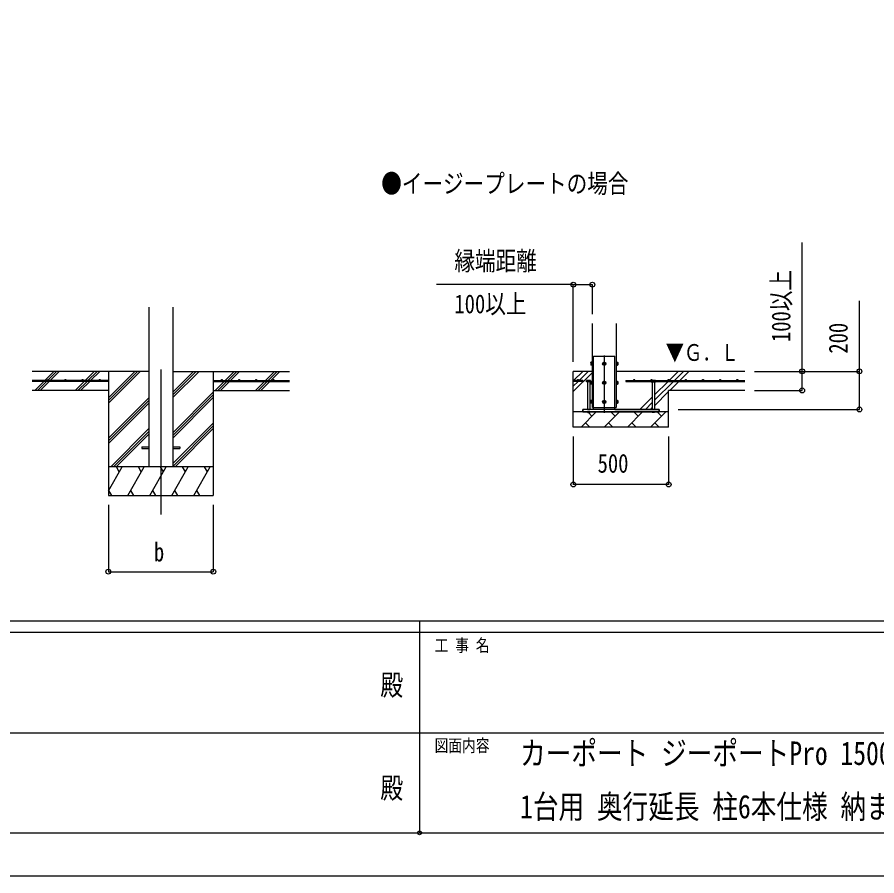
# Model space of a CAD drawing. Units: millimetres, scale not verified. Extents: x -12615 to 12615, y -8910 to 8910.
# Drawn here: x -2124 to 2382, y -8910 to -4410 of the extents above; entities that cross this region are included whole.
import ezdxf
from ezdxf.enums import TextEntityAlignment as Align

# ---------------------------------------------------------------- set-up
doc = ezdxf.new("R2010")
doc.units = ezdxf.units.MM
doc.header["$LTSCALE"] = 40
doc.header["$PDMODE"] = 32
doc.header["$PDSIZE"] = 20
for name, color, linetype in [('0-2_USER1', 3, 'Continuous'), ('0-4_YKK_12', 2, 'Continuous'), ('0-5_YKK_13', 4, 'Continuous'), ('0-6_YKK_A1', 4, 'Continuous'), ('0-7_YKK_D', 6, 'Continuous'), ('0-8_YKK_ZWAK', 7, 'Continuous')]:
    doc.layers.add(name, color=color, linetype=linetype)
doc.styles.add('ＭＳ ゴシック', font='')
doc.styles.get('ＭＳ ゴシック').set_extended_font_data('MS Gothic')

msp = doc.modelspace()

# ---------------------------------------------------------------- linework, layer by layer
at = {"layer": '0-4_YKK_12'}
for p, q in [((953.3, -6183.5), (953.3, -6483.5)), ((-1371.55, -6256.79), (-1371.55, -7016))]:
    msp.add_line(p, q, dxfattribs=at)
at = {"layer": '0-5_YKK_13'}
for p, q in [((882.6, -6219.51), (883.18, -6218.51)), ((888.1, -6218.51), (883.18, -6218.51)), ((888.1, -6218.51), (888.1, -6233.51)), ((897.3, -6456), (897.3, -6186)), ((897.3, -6186), (1009.3, -6186)), ((1009.3, -6456), (1009.3, -6186)), ((1018.5, -6218.49), (1023.42, -6218.49)), ((1018.5, -6218.49), (1018.5, -6233.51)), ((1024, -6219.5), (1023.42, -6218.49)), ((882.6, -6219.51), (882.6, -6232.5)), ((882.6, -6232.5), (883.18, -6233.51)), ((888.1, -6222.25), (883.18, -6222.25)), ((888.1, -6229.75), (883.18, -6229.75)), ((888.1, -6233.51), (883.18, -6233.51)), ((889.7, -6218.96), (888.1, -6218.96)), ((888.1, -6225.5), (888.1, -6218.96)), ((888.1, -6225.5), (889.7, -6225.5)), ((888.1, -6226.5), (889.7, -6226.5)), ((888.1, -6233.05), (888.1, -6226.5)), ((888.1, -6233.05), (889.7, -6233.05)), ((889.7, -6225.5), (889.7, -6218.96)), ((889.7, -6233.05), (889.7, -6226.5)), ((1016.9, -6218.95), (1018.5, -6218.95)), ((1016.9, -6225.5), (1016.9, -6218.95)), ((1018.5, -6225.5), (1016.9, -6225.5)), ((1018.5, -6226.5), (1016.9, -6226.5)), ((1016.9, -6233.05), (1016.9, -6226.5)), ((1018.5, -6233.05), (1016.9, -6233.05)), ((1018.5, -6225.5), (1018.5, -6218.95)), ((1018.5, -6222.25), (1023.42, -6222.25)), ((1018.5, -6233.05), (1018.5, -6226.5)), ((1018.5, -6229.75), (1023.42, -6229.75)), ((1018.5, -6233.51), (1023.42, -6233.51)), ((1024, -6232.5), (1023.42, -6233.51)), ((1024, -6219.5), (1024, -6232.5)), ((861.3, -6313.5), (859.83, -6314.35)), ((861.3, -6313.5), (880.3, -6313.5)), ((864.8, -6321.5), (864.8, -6466)), ((865.31, -6321.5), (865.31, -6314.35)), ((876.28, -6321.5), (876.28, -6314.35)), ((876.8, -6321.5), (876.8, -6466)), ((880.3, -6313.5), (881.77, -6314.35)), ((881.77, -6321.5), (881.77, -6314.35)), ((882.6, -6319.51), (883.18, -6318.51)), ((882.6, -6319.51), (882.6, -6332.5)), ((882.6, -6332.5), (883.18, -6333.51)), ((888.1, -6318.51), (883.18, -6318.51)), ((888.1, -6322.25), (883.18, -6322.25)), ((888.1, -6329.75), (883.18, -6329.75)), ((888.1, -6333.51), (883.18, -6333.51)), ((888.1, -6318.51), (888.1, -6333.51)), ((889.7, -6318.96), (888.1, -6318.96)), ((888.1, -6325.5), (888.1, -6318.96)), ((888.1, -6325.5), (889.7, -6325.5)), ((888.1, -6326.5), (889.7, -6326.5)), ((888.1, -6333.05), (888.1, -6326.5)), ((888.1, -6333.05), (889.7, -6333.05)), ((889.7, -6325.5), (889.7, -6318.96)), ((889.7, -6333.05), (889.7, -6326.5)), ((1016.9, -6318.95), (1018.5, -6318.95)), ((1016.9, -6325.5), (1016.9, -6318.95)), ((1018.5, -6325.5), (1016.9, -6325.5)), ((1018.5, -6326.5), (1016.9, -6326.5)), ((1016.9, -6333.05), (1016.9, -6326.5)), ((1018.5, -6333.05), (1016.9, -6333.05)), ((1018.5, -6318.49), (1023.42, -6318.49)), ((1018.5, -6318.49), (1018.5, -6333.51)), ((1018.5, -6325.5), (1018.5, -6318.95)), ((1018.5, -6322.25), (1023.42, -6322.25)), ((1018.5, -6333.05), (1018.5, -6326.5)), ((1018.5, -6329.75), (1023.42, -6329.75)), ((1018.5, -6333.51), (1023.42, -6333.51)), ((1024, -6319.5), (1023.42, -6318.49)), ((1024, -6332.5), (1023.42, -6333.51)), ((1024, -6319.5), (1024, -6332.5)), ((1201.3, -6313.5), (1199.83, -6314.35)), ((1199.83, -6321.5), (1199.83, -6314.35)), ((1220.3, -6313.5), (1201.3, -6313.5)), ((1204.8, -6321.5), (1204.8, -6466)), ((1205.31, -6321.5), (1205.31, -6314.35)), ((1216.28, -6321.5), (1216.28, -6314.35)), ((1216.8, -6321.5), (1216.8, -6466)), ((1220.3, -6313.5), (1221.77, -6314.35)), ((882.6, -6419.51), (883.18, -6418.51)), ((882.6, -6419.51), (882.6, -6432.5)), ((882.6, -6432.5), (883.18, -6433.51)), ((888.1, -6418.51), (883.18, -6418.51)), ((888.1, -6422.25), (883.18, -6422.25)), ((888.1, -6429.75), (883.18, -6429.75)), ((888.1, -6433.51), (883.18, -6433.51)), ((888.1, -6418.51), (888.1, -6433.51)), ((889.7, -6418.96), (888.1, -6418.96)), ((888.1, -6425.5), (888.1, -6418.96)), ((888.1, -6425.5), (889.7, -6425.5)), ((888.1, -6426.5), (889.7, -6426.5)), ((888.1, -6433.05), (888.1, -6426.5)), ((888.1, -6433.05), (889.7, -6433.05)), ((889.7, -6425.5), (889.7, -6418.96)), ((889.7, -6433.05), (889.7, -6426.5)), ((1016.9, -6418.95), (1018.5, -6418.95)), ((1016.9, -6425.5), (1016.9, -6418.95)), ((1018.5, -6425.5), (1016.9, -6425.5)), ((1018.5, -6426.5), (1016.9, -6426.5)), ((1016.9, -6433.05), (1016.9, -6426.5)), ((1018.5, -6433.05), (1016.9, -6433.05)), ((1018.5, -6418.49), (1023.42, -6418.49)), ((1018.5, -6418.49), (1018.5, -6433.51)), ((1018.5, -6425.5), (1018.5, -6418.95)), ((1018.5, -6422.25), (1023.42, -6422.25)), ((1018.5, -6433.05), (1018.5, -6426.5)), ((1018.5, -6429.75), (1023.42, -6429.75)), ((1018.5, -6433.51), (1023.42, -6433.51)), ((1024, -6419.5), (1023.42, -6418.49)), ((1024, -6432.5), (1023.42, -6433.51)), ((1024, -6419.5), (1024, -6432.5)), ((1240.8, -6466), (840.8, -6466)), ((840.8, -6478), (840.8, -6466)), ((840.8, -6478), (1240.8, -6478)), ((864.8, -6466), (876.8, -6466)), ((864.8, -6479.5), (876.8, -6479.5)), ((897.3, -6466), (897.3, -6456)), ((1009.3, -6466), (1009.3, -6456)), ((1216.8, -6466), (1204.8, -6466)), ((1216.8, -6479.5), (1204.8, -6479.5)), ((1240.8, -6478), (1240.8, -6466)), ((-1471.55, -6661.5), (-1471.55, -6670.5)), ((-1471.55, -6661.5), (-1434.05, -6661.5)), ((-1309.05, -6661.5), (-1271.55, -6661.5)), ((-1271.55, -6661.5), (-1271.55, -6670.5)), ((-1471.55, -6670.5), (-1434.05, -6670.5)), ((-1309.05, -6670.5), (-1271.55, -6670.5))]:
    msp.add_line(p, q, dxfattribs=at)
for points in [[(890.8, -6217.5), (889.7, -6217.5), (889.7, -6234.5), (890.8, -6234.5)], [(1015.8, -6217.5), (1016.9, -6217.5), (1016.9, -6234.5), (1015.8, -6234.5)], [(881.77, -6321.5), (859.83, -6321.5), (859.83, -6314.35)], [(890.8, -6317.5), (889.7, -6317.5), (889.7, -6334.5), (890.8, -6334.5)], [(1015.8, -6317.5), (1016.9, -6317.5), (1016.9, -6334.5), (1015.8, -6334.5)], [(1199.83, -6321.5), (1221.77, -6321.5), (1221.77, -6314.35)], [(890.8, -6417.5), (889.7, -6417.5), (889.7, -6434.5), (890.8, -6434.5)], [(1015.8, -6417.5), (1016.9, -6417.5), (1016.9, -6434.5), (1015.8, -6434.5)], [(864.8, -6478), (864.8, -6479.5), (866.8, -6481.5), (874.8, -6481.5)], [(876.8, -6478), (876.8, -6479.5), (874.8, -6481.5)], [(1204.8, -6478), (1204.8, -6479.5), (1206.8, -6481.5)], [(1216.8, -6478), (1216.8, -6479.5), (1214.8, -6481.5), (1206.8, -6481.5)]]:
    msp.add_lwpolyline(points, dxfattribs=at)
for points in [[(953.3, -6218.49), (946.8, -6222.25), (946.8, -6229.75), (953.3, -6233.51), (959.8, -6229.75), (959.8, -6222.25)], [(953.3, -6318.49), (946.8, -6322.25), (946.8, -6329.75), (953.3, -6333.51), (959.8, -6329.75), (959.8, -6322.25)], [(953.3, -6418.49), (946.8, -6422.25), (946.8, -6429.75), (953.3, -6433.51), (959.8, -6429.75), (959.8, -6422.25)]]:
    msp.add_lwpolyline(points, close=True, dxfattribs=at)
for centre, radius in [((953.3, -6226), 8.5), ((953.3, -6226), 6.5), ((953.3, -6326), 8.5), ((953.3, -6326), 6.5), ((953.3, -6426), 8.5), ((953.3, -6426), 6.5)]:
    msp.add_circle(centre, radius, dxfattribs=at)
for centre, radius, start, end in [((885.9, -6220.38), 3.31, 145.51973, 214.48027), ((1020.68, -6220.37), 3.32, 325.61575, 34.38425), ((895.02, -6226), 12.42, 162.41205, 197.58795), ((885.92, -6231.63), 3.32, 145.61575, 214.38425), ((953.3, -6226), 7.05, 157.21814, 202.78186), ((953.3, -6226), 7.05, 97.21814, 142.78186), ((953.3, -6226), 7.05, 217.21814, 262.78186), ((953.3, -6226), 7.05, 37.21814, 82.78186), ((953.3, -6226), 7.05, 277.21814, 322.78186), ((953.3, -6226), 7.05, 337.21814, 22.78186), ((1011.58, -6226), 12.42, 342.41205, 17.58795), ((1020.68, -6231.63), 3.32, 325.61575, 34.38425), ((862.57, -6318.36), 4.86, 55.61575, 124.38425), ((870.8, -6331.65), 18.15, 72.41205, 107.58795), ((879.03, -6318.36), 4.86, 55.61575, 124.38425), ((885.9, -6320.38), 3.31, 145.51973, 214.48027), ((895.02, -6326), 12.42, 162.41205, 197.58795), ((885.92, -6331.63), 3.32, 145.61575, 214.38425), ((953.3, -6326), 7.05, 157.21814, 202.78186), ((953.3, -6326), 7.05, 97.21814, 142.78186), ((953.3, -6326), 7.05, 217.21814, 262.78186), ((953.3, -6326), 7.05, 37.21814, 82.78186), ((953.3, -6326), 7.05, 277.21814, 322.78186), ((953.3, -6326), 7.05, 337.21814, 22.78186), ((1020.68, -6320.37), 3.32, 325.61575, 34.38425), ((1011.58, -6326), 12.42, 342.41205, 17.58795), ((1020.68, -6331.63), 3.32, 325.61575, 34.38425), ((1202.57, -6318.36), 4.86, 55.61575, 124.38425), ((1210.8, -6331.65), 18.15, 72.41205, 107.58795), ((1219.03, -6318.36), 4.86, 55.61575, 124.38425), ((885.9, -6420.38), 3.31, 145.51973, 214.48027), ((895.02, -6426), 12.42, 162.41205, 197.58795), ((885.92, -6431.63), 3.32, 145.61575, 214.38425), ((953.3, -6426), 7.05, 157.21814, 202.78186), ((953.3, -6426), 7.05, 97.21814, 142.78186), ((953.3, -6426), 7.05, 217.21814, 262.78186), ((953.3, -6426), 7.05, 37.21814, 82.78186), ((953.3, -6426), 7.05, 277.21814, 322.78186), ((953.3, -6426), 7.05, 337.21814, 22.78186), ((1020.68, -6420.37), 3.32, 325.61575, 34.38425), ((1011.58, -6426), 12.42, 342.41205, 17.58795), ((1020.68, -6431.63), 3.32, 325.61575, 34.38425)]:
    msp.add_arc(centre, radius, start, end, dxfattribs=at)
at = {"layer": '0-6_YKK_A1'}
for p, q in [((-1434.05, -5929.65), (-1434.05, -6766)), ((-1309.05, -5929.65), (-1309.05, -6766)), ((890.8, -6456), (890.8, -6016)), ((1015.8, -6016), (1015.8, -6456)), ((-1434.05, -6266), (-2046.55, -6266)), ((-1979.72, -6313.5), (-1932.22, -6266)), ((-1960.72, -6308.64), (-1918.07, -6266)), ((-1951.43, -6313.5), (-1903.93, -6266)), ((-1767.59, -6313.5), (-1720.08, -6266)), ((-1753.44, -6313.5), (-1705.94, -6266)), ((-1739.3, -6313.5), (-1691.8, -6266)), ((-1646.55, -6266), (-1646.55, -6916)), ((-1646.55, -6432.88), (-1479.67, -6266)), ((-1646.55, -6418.74), (-1493.81, -6266)), ((-1646.55, -6404.6), (-1507.95, -6266)), ((-1309.05, -6403.75), (-1171.3, -6266)), ((-1309.05, -6389.61), (-1185.44, -6266)), ((-1309.05, -6375.46), (-1199.59, -6266)), ((-1309.05, -6266), (-696.55, -6266)), ((-1096.55, -6266), (-1096.55, -6916)), ((-1034.95, -6313.5), (-987.45, -6266)), ((-1020.81, -6313.5), (-973.31, -6266)), ((-1006.67, -6313.5), (-959.17, -6266)), ((-822.82, -6313.5), (-775.32, -6266)), ((-808.68, -6313.5), (-761.18, -6266)), ((-794.54, -6313.5), (-747.04, -6266)), ((890.8, -6266), (790.8, -6266)), ((790.8, -6558), (790.8, -6266)), ((790.8, -6372), (890.8, -6272)), ((792.73, -6313.5), (840.23, -6266)), ((821.01, -6313.5), (868.51, -6266)), ((1690.8, -6266), (1015.8, -6266)), ((1292.73, -6313.5), (1340.23, -6266)), ((1321.01, -6313.5), (1368.51, -6266)), ((1349.3, -6313.5), (1396.8, -6266)), ((-1646.55, -6313.5), (-2046.55, -6313.5)), ((-1646.55, -6318.5), (-2046.55, -6318.5)), ((-2032.22, -6366), (-1984.72, -6318.5)), ((-2018.08, -6366), (-1970.58, -6318.5)), ((-2003.93, -6366), (-1956.43, -6318.5)), ((-1965.58, -6313.5), (-1963.91, -6311.83)), ((-1818.68, -6364.6), (-1772.59, -6318.5)), ((-1805.94, -6366), (-1758.44, -6318.5)), ((-1791.8, -6366), (-1744.3, -6318.5)), ((-1646.55, -6313.5), (-1646.55, -6318.5)), ((-1096.55, -6313.5), (-696.55, -6313.5)), ((-1096.55, -6313.5), (-1096.55, -6318.5)), ((-1096.55, -6318.5), (-696.55, -6318.5)), ((-1087.45, -6366), (-1039.95, -6318.5)), ((-1073.31, -6366), (-1025.81, -6318.5)), ((-1059.17, -6366), (-1011.67, -6318.5)), ((-875.32, -6366), (-827.82, -6318.5)), ((-861.18, -6366), (-813.68, -6318.5)), ((-847.04, -6366), (-799.54, -6318.5)), ((840.8, -6313.5), (790.8, -6313.5)), ((790.8, -6343.71), (816.01, -6318.5)), ((840.8, -6318.5), (790.8, -6318.5)), ((840.8, -6313.5), (840.8, -6318.5)), ((1065.8, -6313.5), (1690.8, -6313.5)), ((1065.8, -6313.5), (1065.8, -6318.5)), ((1065.8, -6318.5), (1199.83, -6318.5)), ((1216.8, -6417.71), (1316.01, -6318.5)), ((1216.8, -6389.43), (1287.73, -6318.5)), ((1221.77, -6318.5), (1690.8, -6318.5)), ((1296.8, -6366), (1344.3, -6318.5)), ((-1646.55, -6366), (-2046.55, -6366)), ((-1309.05, -6587.59), (-1096.55, -6375.1)), ((-1309.05, -6601.74), (-1096.55, -6389.24)), ((-1096.55, -6366), (-696.55, -6366)), ((1216.8, -6446), (1290.8, -6372)), ((1290.8, -6558), (1290.8, -6366)), ((1690.8, -6366), (1290.8, -6366)), ((-1646.55, -6616.73), (-1434.05, -6404.23)), ((-1646.55, -6630.87), (-1434.05, -6418.37)), ((-1646.55, -6645.01), (-1434.05, -6432.51)), ((-1309.05, -6615.88), (-1096.55, -6403.38)), ((1140.23, -6466), (1204.8, -6401.43)), ((1168.51, -6466), (1204.8, -6429.71)), ((1290.8, -6478), (790.8, -6478)), ((831.53, -6558), (911.53, -6478)), ((888.87, -6500.66), (869.71, -6481.5)), ((890.8, -6456), (1015.8, -6456)), ((952.96, -6558), (1032.96, -6478)), ((1010.29, -6500.66), (987.63, -6478)), ((1009.3, -6466), (1240.8, -6466)), ((1074.38, -6558), (1154.38, -6478)), ((1131.72, -6500.66), (1109.05, -6478)), ((1195.8, -6558), (1275.8, -6478)), ((1196.8, -6466), (1204.8, -6458)), ((1253.14, -6500.66), (1230.48, -6478)), ((1240.8, -6466), (1240.8, -6478)), ((-1633.69, -6766), (-1434.05, -6566.36)), ((-1309.05, -6749.72), (-1096.55, -6537.23)), ((-1309.05, -6763.87), (-1096.55, -6551.37)), ((-1297.04, -6766), (-1096.55, -6565.51)), ((1290.8, -6558), (790.8, -6558)), ((854.2, -6535.34), (876.86, -6558)), ((975.62, -6535.34), (998.28, -6558)), ((1097.04, -6535.34), (1119.7, -6558)), ((1218.46, -6535.34), (1241.12, -6558)), ((-1619.55, -6766), (-1434.05, -6580.5)), ((-1605.41, -6766), (-1434.05, -6594.64)), ((-1096.55, -6766), (-1646.55, -6766)), ((-1646.55, -6891.45), (-1574.12, -6766)), ((-1589.12, -6791.98), (-1604.12, -6766)), ((-1545.25, -6916), (-1458.65, -6766)), ((-1473.65, -6791.98), (-1488.65, -6766)), ((-1429.78, -6916), (-1343.18, -6766)), ((-1358.18, -6791.98), (-1373.18, -6766)), ((-1314.31, -6916), (-1227.71, -6766)), ((-1242.71, -6791.98), (-1257.71, -6766)), ((-1198.84, -6916), (-1112.24, -6766)), ((-1127.24, -6791.98), (-1142.24, -6766)), ((-1645.72, -6890.02), (-1630.73, -6916)), ((-1530.25, -6890.02), (-1515.26, -6916)), ((-1414.78, -6890.02), (-1399.79, -6916)), ((-1299.31, -6890.02), (-1284.31, -6916)), ((-1183.84, -6890.02), (-1168.85, -6916)), ((-1646.55, -6916), (-1096.55, -6916))]:
    msp.add_line(p, q, dxfattribs=at)
msp.add_lwpolyline([(897.3, -6466), (840.8, -6466), (840.8, -6478)], dxfattribs=at)
for centre in [(-1961.55, -6311), (-1871.55, -6311), (-1781.55, -6311), (-1691.55, -6311), (-1051.55, -6311), (-961.55, -6311), (-871.55, -6311), (-781.55, -6311), (815.8, -6311), (1110.8, -6311), (1200.8, -6311), (1290.8, -6311), (1380.8, -6311), (1470.8, -6311), (1560.8, -6311), (1650.8, -6311)]:
    msp.add_circle(centre, 2.5, dxfattribs=at)
at = {"layer": '0-7_YKK_D'}
for p, q in [((790.8, -5811.47), (72.99, -5811.47)), ((790.8, -6216), (790.8, -5810.47)), ((790.8, -5811.47), (890.8, -5811.47)), ((890.8, -5966), (890.8, -5810.47)), ((1740.8, -6266), (1991.3, -6266)), ((1740.8, -6266), (2291.8, -6266)), ((1740.8, -6366), (1991.3, -6366)), ((1340.8, -6466), (2291.8, -6466)), ((790.8, -6608), (790.8, -6860)), ((1290.8, -6608), (1290.8, -6860)), ((1290.8, -6859), (790.8, -6859)), ((-1646.55, -6966), (-1646.55, -7317)), ((-1096.55, -6966), (-1096.55, -7317)), ((-1646.55, -7316), (-1096.55, -7316))]:
    msp.add_line(p, q, dxfattribs=at)
for points in [[(1990.8, -6366), (1990.8, -6266), (1990.8, -5590.8)], [(2290.8, -6466), (2290.8, -6266), (2290.8, -5896.4)]]:
    msp.add_lwpolyline(points, dxfattribs=at)
for centre in [(790.8, -5811.47), (890.8, -5811.47), (1990.8, -6266), (2290.8, -6266), (1990.8, -6366), (2290.8, -6466), (790.8, -6859), (1290.8, -6859), (-1646.55, -7316), (-1096.55, -7316)]:
    msp.add_circle(centre, 12.75, dxfattribs=at)
at = {"layer": '0-8_YKK_ZWAK'}
for p, q in [((11685.06, -7575), (-11714.94, -7575)), ((-14.94, -7575), (-14.94, -8685)), ((-14.94, -7635), (-3914.94, -7635)), ((3885.06, -7635), (-14.94, -7635)), ((-3892.44, -8160), (-14.94, -8160)), ((-14.94, -8160), (3885.06, -8160)), ((-3914.94, -8685), (-14.94, -8685)), ((-14.94, -8685), (3885.06, -8685))]:
    msp.add_line(p, q, dxfattribs=at)
msp.add_lwpolyline([(-12615, -8910), (12615, -8910), (12615, 8910), (-12615, 8910)], close=True, dxfattribs=at)
msp.add_point((-14.94, -8685), dxfattribs=at)

# ---------------------------------------------------------------- texts
at = {"layer": '0-2_USER1', "style": 'ＭＳ ゴシック', "width": 0.8}
for s, height, p in [('●イージープレートの場合', 98.97, (-216, -5360.88)), ('カーポート ジーポートPro 1500タイプ\u3000', 123.2, (511.99, -8366)), ('1台用 奥行延長 柱6本仕様 納まり図', 123.2, (511.99, -8646))]:
    msp.add_text(s, height=height, dxfattribs=at).set_placement(p, align=Align.BOTTOM_LEFT)
at = {"layer": '0-6_YKK_A1', "style": 'ＭＳ ゴシック', "width": 0.8}
msp.add_text('▼Ｇ．Ｌ', height=87.98, dxfattribs=at).set_placement((1275.34, -6237.55), align=Align.BOTTOM_LEFT)
at = {"layer": '0-7_YKK_D', "style": 'ＭＳ ゴシック', "width": 0.8}
for s, p in [('縁端距離', (167.6, -5766.47)), ('100以上', (167.6, -5991.47)), ('500', (918.4, -6827)), ('b', (-1407.55, -7292))]:
    msp.add_text(s, height=98.97, dxfattribs=at).set_placement(p, align=Align.BOTTOM_LEFT)
for s, p in [('100以上', (1958.8, -6112.4)), ('200', (2258.8, -6173.2))]:
    msp.add_text(s, height=98.97, rotation=90, dxfattribs=at).set_placement(p, align=Align.BOTTOM_LEFT)
at = {"layer": '0-8_YKK_ZWAK', "style": 'ＭＳ ゴシック', "width": 0.8}
for s, height, p in [('工 事 名', 65.98, (63.81, -7755)), ('殿', 110, (-221, -7997.5)), ('図面内容', 65.98, (63.81, -8280)), ('殿', 110, (-221, -8537.5))]:
    msp.add_text(s, height=height, dxfattribs=at).set_placement(p, align=Align.BOTTOM_LEFT)

doc.saveas('drawing.dxf')
